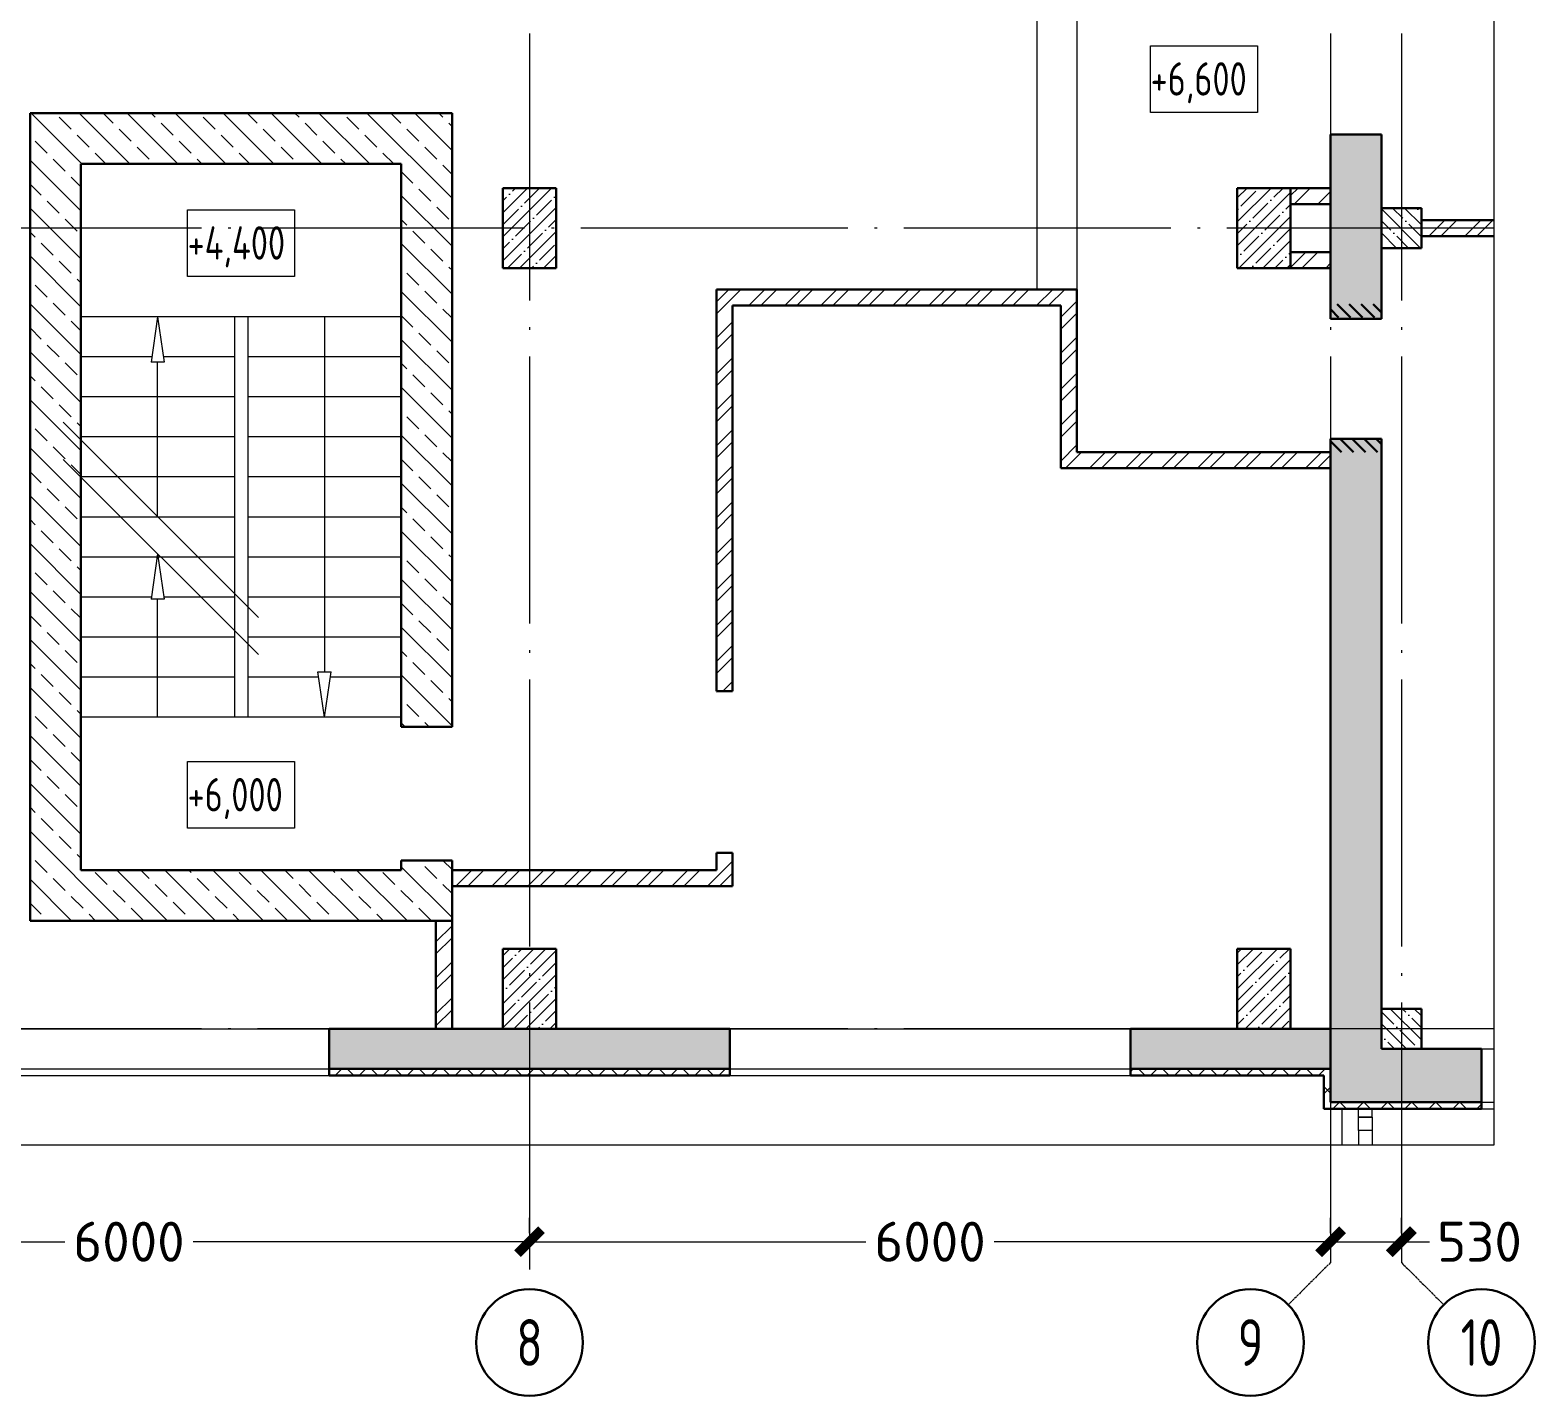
# Model space of a CAD drawing. Extents: x -965262 to 1142518, y -357520 to 71675.
# Drawn here: x 498258 to 509528, y -232955 to -222722 of the extents above; entities that cross this region are included whole.
import ezdxf

# ---------------------------------------------------------------- set-up
doc = ezdxf.new("R2010")
doc.units = 0
doc.header["$LTSCALE"] = 10
doc.linetypes.add('DOTE', pattern=[2.42, 2, -0.2, 0.02, -0.2])
doc.layers.get('0').update_dxf_attribs({"linetype": 'CONTINUOUS', "lineweight": 30})
doc.layers.get('Defpoints').update_dxf_attribs({"linetype": 'CONTINUOUS'})
doc.layers.add('DOTE', color=7, linetype='DOTE', lineweight=9)
doc.styles.add('GOST 2.304', font='isocpeur.ttf', dxfattribs={"width": 0.75, "height": 250})
doc.styles.get("Standard").update_dxf_attribs({"font": 'isocpeur.ttf', "height": 300})
doc.dimstyles.get("Standard").update_dxf_attribs({"dimscale": 100, "dimtxt": 300, "dimasz": 1.8, "dimexe": 1.8, "dimexo": 0.625, "dimgap": 0.9, "dimtad": 0, "dimdec": 0, "dimzin": 0, "dimdsep": 46, "dimtxsty": 'Standard', "dimblk": 'ARCHTICK', "dimcen": 0.9, "dimclrd": 256, "dimclre": 256, "dimclrt": 256, "dimadec": 0, "dimazin": 0, "dimtfac": 1, "dimtdec": 0, "dimtofl": 0, "dimtmove": 0, "dimatfit": 3, "dimfxl": 1, "dimtolj": 1, "dimtzin": 0, "dimlwd": 15, "dimlwe": 15, "dimarcsym": 0})
pattern_1 = [(135, (417455.74, -221325.13), (-89.80256, -89.80256), []), (225, (417455.74, -221325.13), (89.80256, -89.80256), [])]
pattern_2 = [(135, (417455.74, -221325.13), (-89.80256, -89.80256), []), (135, (417455.74, -221235.33), (-89.80256, -89.80256), [158.75, -31.75, 0, -31.75])]
pattern_3 = [(45, (417455.74, -221325.13), (-89.80256, 89.80256), []), (45, (417545.54, -221325.13), (-89.80256, 89.80256), [158.75, -31.75, 0, -31.75])]
pattern_4 = [(135, (-328875.35, -311830.84), (-44.9012806, -44.9012806), [])]

# ---------------------------------------------------------------- blocks, each defined once
blk = doc.blocks.new('_ArchTick')
at = {"color": 0, "linetype": 'ByBlock', "lineweight": 0, "const_width": 0.4}
blk.add_lwpolyline([(-0.5, -0.5), (0.5, 0.5)], dxfattribs=at)
blk = doc.blocks.new('*D1871')
at = {"lineweight": 15, "transparency": 16777216}
for p, q in [((501998, -231737), (501998, -231620)), ((507998, -231737), (507998, -231620)), ((501998, -231800), (504518, -231800)), ((507998, -231800), (505478, -231800))]:
    blk.add_line(p, q, dxfattribs=at)
at = {"layer": 'Defpoints', "color": 0, "lineweight": 15, "transparency": 16777216}
for p in [(501998, -231800), (501998, -231800), (507998, -231800)]:
    blk.add_point(p, dxfattribs=at)
at = {"lineweight": 15, "transparency": 16777216, "xscale": 180, "yscale": 180, "zscale": 180, "rotation": 180}
blk.add_blockref('_ArchTick', (501998, -231800), dxfattribs=at)
at = {"lineweight": 15, "transparency": 16777216, "xscale": 180, "yscale": 180, "zscale": 180}
blk.add_blockref('_ArchTick', (507998, -231800), dxfattribs=at)
at = {"lineweight": 15, "transparency": 16777216, "insert": (504998, -231800), "char_height": 300, "attachment_point": 5}
blk.add_mtext('\\A1;6000', dxfattribs=at)
blk = doc.blocks.new('*D1872')
at = {"lineweight": 15, "transparency": 16777216}
for p, q in [((507998, -231737), (507998, -231620)), ((508528, -231737), (508528, -231620)), ((507998, -231800), (508528, -231800)), ((508528, -231800), (508738, -231800))]:
    blk.add_line(p, q, dxfattribs=at)
at = {"layer": 'Defpoints', "color": 0, "lineweight": 15, "transparency": 16777216}
for p in [(507998, -231800), (507998, -231800), (508528, -231800)]:
    blk.add_point(p, dxfattribs=at)
at = {"lineweight": 15, "transparency": 16777216, "xscale": 180, "yscale": 180, "zscale": 180, "rotation": 180}
blk.add_blockref('_ArchTick', (507998, -231800), dxfattribs=at)
at = {"lineweight": 15, "transparency": 16777216, "xscale": 180, "yscale": 180, "zscale": 180}
blk.add_blockref('_ArchTick', (508528, -231800), dxfattribs=at)
at = {"lineweight": 15, "transparency": 16777216, "insert": (509113, -231800), "char_height": 300, "attachment_point": 5}
blk.add_mtext('\\A1;530', dxfattribs=at)
blk = doc.blocks.new('*D1873')
at = {"lineweight": 15, "transparency": 16777216}
for p, q in [((495998, -231737), (495998, -231620)), ((501998, -231737), (501998, -231620)), ((495998, -231800), (498518, -231800)), ((501998, -231800), (499478, -231800))]:
    blk.add_line(p, q, dxfattribs=at)
at = {"layer": 'Defpoints', "color": 0, "lineweight": 15, "transparency": 16777216}
for p in [(495998, -231800), (495998, -231800), (501998, -231800)]:
    blk.add_point(p, dxfattribs=at)
at = {"lineweight": 15, "transparency": 16777216, "xscale": 180, "yscale": 180, "zscale": 180, "rotation": 180}
blk.add_blockref('_ArchTick', (495998, -231800), dxfattribs=at)
at = {"lineweight": 15, "transparency": 16777216, "xscale": 180, "yscale": 180, "zscale": 180}
blk.add_blockref('_ArchTick', (501998, -231800), dxfattribs=at)
at = {"lineweight": 15, "transparency": 16777216, "insert": (498998, -231800), "char_height": 300, "attachment_point": 5}
blk.add_mtext('\\A1;6000', dxfattribs=at)

msp = doc.modelspace()

# ---------------------------------------------------------------- hatches: boundary and pattern name
at = {"lineweight": 15}
h = msp.add_hatch(dxfattribs=at)
h.set_pattern_fill('ANSI35', scale=40)
h.set_pattern_definition([(45, (-2019043.7, -25113.3), (-179.605122, 179.605122), []), (45, (-2018864.1, -25113.3), (-179.605122, 179.605122), [317.5, -63.5, 0, -63.5])])
h.paths.add_polyline_path([(507998.2, -222605.1), (507998.2, -205655.1), (508813.5, -205655.1), (508813.5, -206055.1), (508378.2, -206055.1), (508378.2, -222604.9)])
h.paths.add_polyline_path([(507998.2, -224884.7), (508378.6, -224884.7), (508378.6, -223504.9), (507998.2, -223504.9)])
h.paths.add_polyline_path([(507998.2, -230755.1), (507998.2, -225784.7), (508378.2, -225784.7), (508378.2, -230355.1), (509128.2, -230355.1), (509128.2, -230755.1)])
h = msp.add_hatch(dxfattribs=at)
h.set_pattern_fill('ANSI35', scale=40)
h.set_pattern_definition([(45, (504603.43, -206035.92), (-179.6051, 179.6051), []), (45, (504783.04, -206035.92), (-179.6051, 179.6051), [317.5, -63.5, 0, -63.5])])
h.paths.add_polyline_path([(505947.3, -205905.1), (503498.4, -205905.1), (503498.4, -206205.1), (505947.3, -206205.1)])
h.paths.add_polyline_path([(479498.4, -205905.1), (476498.4, -205905.1), (476498.4, -206205.1), (479498.4, -206205.1)])
h.paths.add_polyline_path([(485498.4, -205905.1), (482498.4, -205905.1), (482498.4, -206205.1), (485498.4, -206205.1)])
h.paths.add_polyline_path([(491498.4, -205905.1), (488498.4, -205905.1), (488498.4, -206205.1), (491498.4, -206205.1)])
h.paths.add_polyline_path([(497498.4, -205905.1), (494498.4, -205905.1), (494498.4, -206205.1), (497498.4, -206205.1)])
h.paths.add_polyline_path([(505947.3, -205905.1), (500498.4, -205905.1), (500498.4, -206205.1), (505947.3, -206205.1)])
h.paths.add_polyline_path([(507998.2, -205905.1), (507147.3, -205905.1), (507147.3, -206205.1), (507998.2, -206205.1)])
h.paths.add_polyline_path([(507998.2, -230305.1), (507998.2, -230205.1), (507698.2, -230205.1), (507698.2, -230205.1), (507298.2, -230205.1), (506498.2, -230205.1), (506498.2, -230505.1), (507998.2, -230505.1)])
h.paths.add_polyline_path([(503498.2, -230205.1), (503498.2, -230555.1), (500498.2, -230555.1), (500498.2, -230205.1)])
h.paths.add_polyline_path([(497498.2, -230205.1), (496198.2, -230205.1), (496198.2, -230205.1), (495798.2, -230205.1), (494498.2, -230205.1), (494498.2, -230505.1), (497498.2, -230505.1)])
h.paths.add_polyline_path([(491498.2, -230205.1), (490198.2, -230205.1), (490198.2, -230205.1), (489798.2, -230205.1), (488498.2, -230205.1), (488498.2, -230505.1), (491498.2, -230505.1)])
h.paths.add_polyline_path([(485498.2, -230205.1), (484198.2, -230205.1), (484198.2, -230205.1), (483798.2, -230205.1), (482498.2, -230205.1), (482498.2, -230505.1), (485498.2, -230505.1)])
h.paths.add_polyline_path([(479498.2, -230205.1), (478198.2, -230205.1), (478198.2, -230205.1), (477798.2, -230205.1), (476498.2, -230205.1), (476498.2, -230505.1), (479498.2, -230505.1)])
h.paths.add_polyline_path([(473498.2, -230205.1), (472698.2, -230205.1), (472698.2, -230205.1), (472298.2, -230205.1), (471998.2, -230389), (471998.2, -230505.1), (473498.2, -230505.1)])
h.paths.add_polyline_path([(472298.2, -219855.1), (471998.2, -219855.1), (471998.2, -220780.1), (472298.2, -220780.1), (472298.2, -220780.1)])
h.paths.add_polyline_path([(472298.2, -217005.1), (471998.2, -217005.1), (471998.2, -218655.1), (472298.2, -218655.1)])
h.paths.add_polyline_path([(472298.2, -215805.1), (471948.2, -215805.1), (471948.2, -214155.1), (472298.2, -214155.1)])
h.paths.add_polyline_path([(472298.2, -211305.1), (471998.2, -211305.1), (471998.2, -212955.1), (472298.2, -212955.1)])
h.paths.add_polyline_path([(472298.2, -208455.1), (471998.2, -208455.1), (471998.2, -210105.1), (472298.2, -210105.1)])
h.paths.add_polyline_path([(471998.2, -215805.1), (471948.2, -215805.1), (471948.2, -214155.1), (471998.2, -214155.1)])
h.paths.add_polyline_path([(472298.2, -230205.1), (471998.2, -230389), (471998.2, -228704.9), (472298.2, -228704.9)])
h.paths.add_polyline_path([(471998.2, -225704.9), (471998.2, -223780.1), (472298.2, -223780.1), (472298.2, -225704.9)])
h.paths.add_polyline_path([(471998.2, -207255.1), (471998.2, -205905.1), (473498.4, -205905.1), (473498.4, -206205.1), (472298.2, -206206), (472298.2, -207255.1)])
h.paths.add_polyline_path([(500498.2, -230505.1), (503498.2, -230505.1), (503498.2, -230555.1), (500498.2, -230555.1)])
h = msp.add_hatch(dxfattribs=at)
h.set_pattern_fill('ANSI32', scale=20)
h.set_pattern_definition([(45, (1218641.28, -223984.9), (-134.70384, 134.70384), []), (45, (1218731.08, -223984.9), (-134.70384, 134.70384), [])])
h.paths.add_polyline_path([(478198.2, -219995.1), (476797.8, -219995.1), (476797.8, -219865.1), (476677.8, -219865.1), (476677.8, -219995.1), (472298.2, -219995.1), (472298.2, -220115.1), (477948.2, -220115.1), (477948.2, -220375.1), (478198.2, -220375.1)], flags=17)
h.paths.add_polyline_path([(478198.2, -219995.1), (476798.2, -219995.1), (476798.2, -219865.1), (476678.2, -219865.1), (476678.2, -219995.1), (472298.2, -219995.1), (472298.2, -220115.1), (477948.2, -220115.1), (477948.2, -220375.1), (478198.2, -220375.1)], flags=16)
h.paths.add_polyline_path([(499188.2, -216605.1), (499058.2, -216605.1), (499058.2, -216735.1), (499188.2, -216735.1)], flags=17)
h.paths.add_polyline_path([(499188.2, -216605.1), (499058.2, -216605.1), (499058.2, -216735.1), (499188.2, -216735.1)], flags=16)
h.paths.add_polyline_path([(503518.2, -227685.1), (503398.2, -227685.1), (503398.2, -227975.1), (503518.2, -227975.1)], flags=17)
h.paths.add_polyline_path([(472698.2, -212025.1), (472698.2, -211905.1), (475247.8, -211905.2), (475247.8, -212025.1), (475117.8, -212025.1), (475117.8, -213075.1), (474997.8, -213075.1), (474997.8, -212025.1), (472698.2, -212025.1)])
h.paths.add_polyline_path([(476677.8, -212155.2), (476677.8, -212025.1), (476157.8, -212025.1), (476157.8, -211905.1), (476677.8, -211905.1), (476677.8, -208105.1), (476797.8, -208107.7), (476797.8, -208235.1), (476927.8, -208235.1), (476927.8, -208355.1), (476797.8, -208355.1), (476797.7, -212155.2), (476677.8, -212155.2)])
h.paths.add_polyline_path([(476677.8, -213075.1), (476677.8, -212695.2), (476797.8, -212695.2), (476797.8, -213075.1)])
h.paths.add_polyline_path([(476677.8, -214364.9), (476677.8, -213985.1), (476797.8, -213985.1), (476797.8, -214364.9), (476677.8, -214364.9)])
h.paths.add_polyline_path([(472298.2, -215155.1), (472298.2, -215035.2), (474997.8, -215035.2), (474997.8, -213985.1), (475117.8, -213985.1), (475117.8, -215035), (475247.8, -215035.1), (475247.8, -215155.1), (472298.2, -215155.1)])
h.paths.add_polyline_path([(476677.8, -215285.1), (476677.8, -215155.1), (476158, -215155.1), (476158, -215035.1), (476677.8, -215035.1), (476677.8, -214904.9), (476797.8, -214904.9), (476797.8, -215285.1), (476677.8, -215285.1)])
h.paths.add_polyline_path([(476547.8, -217765), (476547.8, -217385), (476797.8, -217385), (476797.8, -217765)])
h.paths.add_polyline_path([(472298.2, -220115.1), (472298.2, -219995.1), (476678.6, -219995.1), (476678.6, -219865.1), (476797.8, -219864.8), (476798.7, -219995.1), (478198.2, -219995.1), (478198.2, -220375.1), (477948.2, -220375.1), (477948.2, -220115.1), (472298.2, -220115.1)])
h.paths.add_polyline_path([(472697.8, -224105.1), (472698.2, -223985.1), (477798.2, -223985.1), (477798.2, -224105.1), (472698.2, -224105.1)])
h.paths.add_polyline_path([(477948.2, -223905.1), (477948.2, -223385.1), (478198.2, -223385.1), (478198.2, -223905.1)])
h.paths.add_polyline_path([(476677.8, -206905.1), (476677.8, -206205.1), (476797.8, -206205.1), (476797.8, -206905.1)])
h.paths.add_polyline_path([(477837.8, -208355.1), (477837.8, -208235.1), (478253.3, -208235.1), (478253.3, -208355.1)])
h.paths.add_polyline_path([(480743.3, -208355.1), (480743.3, -208235.1), (481250.7, -208235.1), (481253.2, -208355.1)])
h.paths.add_polyline_path([(483743.3, -208355.1), (483743.3, -208235.1), (484253.2, -208235.1), (484253.2, -208355.1)])
h.paths.add_polyline_path([(486743.3, -208355.1), (486743.3, -208235.1), (487253.2, -208235.1), (487253.2, -208355.1)])
h.paths.add_polyline_path([(489743.3, -208355.1), (489743.3, -208235.1), (490253.2, -208235.1), (490253.2, -208355.1)])
h.paths.add_polyline_path([(492743.3, -208355.1), (492743.3, -208235.1), (493253.2, -208235.1), (493253.2, -208355.1)])
h.paths.add_polyline_path([(495743.3, -208355.1), (495743.3, -208235.1), (496253.2, -208235.1), (496253.2, -208355.1)])
h.paths.add_polyline_path([(498808.2, -208355.1), (498808.2, -208235.1), (499188.2, -208235.1), (499188.2, -208355.1), (499058.2, -208355.1), (499058.2, -208615.1), (498938.2, -208615.1), (498938.2, -208355.1)])
h.paths.add_polyline_path([(501743.3, -208355.1), (501743.3, -208235.1), (502253.2, -208235.1), (502253.2, -208355.1)])
h.paths.add_polyline_path([(504808.2, -208355.1), (504808.2, -208235.1), (507998.2, -208235.1), (507998.2, -208355.1)])
h.paths.add_polyline_path([(498938.2, -211110.1), (498938.2, -210730.1), (499188.2, -210730.1), (499188.2, -211110.1)])
h.paths.add_polyline_path([(498938.2, -213605.1), (498938.2, -213225.1), (499188.2, -213225.1), (499188.2, -213605.1)])
h.paths.add_polyline_path([(498938.2, -216985.1), (498938.2, -216605.1), (499188.2, -216605.1), (499188.2, -216855.1), (499058.2, -216855.1), (499058.2, -216985.1)])
h.paths.add_polyline_path([(500238.2, -216855.1), (500238.2, -216735.1), (500618.2, -216735.1), (500618.2, -216855.1)])
h.paths.add_polyline_path([(501668.2, -216855.1), (501668.2, -216735.1), (501918.2, -216735.1), (501918.2, -217905.1), (501798.2, -217905.1), (501798.2, -216855.1)])
h.paths.add_polyline_path([(502198.2, -218505.1), (502198.2, -218385.1), (507298.2, -218385.1), (507298.2, -218505.1)])
h.paths.add_polyline_path([(507698.2, -218505.1), (507698.2, -218385.1), (507998.2, -218385.1), (507998.2, -218505.1)])
h.paths.add_polyline_path([(501668.2, -221845.1), (501668.2, -221725.1), (501798.2, -221725.1), (501798.2, -220570.1), (501918.2, -220570.1), (501918.2, -221725.1), (507998.2, -221725.1), (507998.2, -221845.1)])
h.paths.add_polyline_path([(501798.2, -219660.1), (501798.2, -218505.1), (501918.2, -218505.1), (501918.2, -219660.1)])
h.paths.add_polyline_path([(498938.2, -219480.1), (498938.2, -219100.1), (499188.2, -219100.1), (499188.2, -219480.1)])
h.paths.add_polyline_path([(498938.2, -221845.1), (498938.2, -221595.1), (499058.2, -221595.1), (499058.2, -221725.1), (500758.2, -221725.1), (500758.2, -221845.1)])
h.paths.add_polyline_path([(507698.2, -224025.1), (507698.2, -223905.1), (507998.2, -223905.1), (507998.2, -224025.1), (507698.2, -224025.1)])
h.paths.add_polyline_path([(507698.2, -224505.1), (507698.2, -224385.1), (507998.2, -224385.1), (507998.2, -224505.1), (507698.2, -224505.1)])
h.paths.add_polyline_path([(503398.2, -227975.1), (503398.2, -224665.1), (506098.2, -224665.1), (506098.2, -225885.1), (507998.2, -225885.1), (507998.2, -226005.1), (505978.2, -226005.1), (505978.2, -224785.1), (503518.2, -224785.1), (503518.2, -227975.1)])
h.paths.add_polyline_path([(501417.8, -229135.1), (501417.8, -229015.1), (503398.2, -229015.1), (503398.2, -228885.1), (503518.2, -228885.1), (503518.2, -229135.1), (501417.8, -229135.1)])
h.paths.add_polyline_path([(501297.8, -230205.1), (501297.8, -229395.1), (501417.8, -229395.1), (501417.8, -230205.1)])
h.paths.add_polyline_path([(476678.6, -219995.1), (476678.2, -219995.1), (476678.2, -219865.1), (476678.6, -219865.1)], flags=16)
h.paths.add_polyline_path([(476798.7, -219995.1), (476798.2, -219995.1), (476798.2, -219865.1), (476798.7, -219865.1)], flags=16)
h.paths.add_polyline_path([(503518.2, -227685.1), (503398.2, -227685.1), (503398.2, -227675.1), (503518.2, -227675.1)], flags=17)
h = msp.add_hatch(dxfattribs=at)
h.set_pattern_fill('ANSI32', scale=20)
h.set_pattern_definition([(45, (508984.39, -215123.39), (-134.704, 134.704), []), (45, (509074.2, -215123.39), (-134.704, 134.704), [])])
h.paths.add_polyline_path([(509221.8, -215055.1), (509087.8, -215055.1), (508721.8, -215146.6), (508835.8, -215175.1), (509221.8, -215175.1)], flags=17)
h.paths.add_polyline_path([(508628.2, -219675.1), (508628.2, -219795.1)], flags=17)
h.paths.add_polyline_path([(509221.8, -224205.1), (509221.8, -224265.1)], flags=17)
h.paths.add_polyline_path([(509221.8, -224145.1), (509221.8, -224205.1)], flags=17)
h.paths.add_polyline_path([(509221.8, -224265.1), (508678.2, -224265.1), (508678.2, -224145.1), (509221.8, -224145.1)])
h.paths.add_polyline_path([(508628.2, -219795.1), (508378.2, -219795.1), (508378.2, -219675.1), (508628.2, -219675.1)])
h.paths.add_polyline_path([(508628.2, -219795.1), (508628.2, -219675.1)], flags=17)
h.paths.add_polyline_path([(509221.8, -215175.1), (508378.2, -215175.1), (508378.2, -215055.1), (509221.8, -215055.1)])
h.paths.add_polyline_path([(509221.8, -210945.1), (508378.2, -210945.1), (508378.2, -210825.1), (509221.8, -210825.1)])
h = msp.add_hatch(dxfattribs=at)
h.set_pattern_fill('ANSI33', scale=40, angle=90, style=0)
h.set_pattern_definition([(135, (-328875.35, -311830.84), (-179.60512, -179.60512), []), (135, (-328875.35, -311651.23), (-179.60512, -179.60512), [127, -63.5])])
h.paths.add_polyline_path([(501417.8, -224205.1), (501037.8, -224205.1), (501037.8, -227942.6), (501417.8, -227942.6)])
h.paths.add_polyline_path([(501417.8, -223345.1), (501037.8, -223345.1), (498257.8, -223345.1), (498257.8, -224205.1), (498637.8, -224205.1), (498637.8, -223725.1), (501037.8, -223725.1), (501037.8, -224205.1), (501417.8, -224205.1)])
h.paths.add_polyline_path([(498637.8, -224205.1), (498257.8, -224205.1), (498257.8, -229395.1), (498333.2, -229395.1), (501413.2, -229395.1), (501417.8, -229390.6), (501417.8, -228958.5), (501402, -228942.6), (501037.8, -228942.6), (501037.8, -229015.1), (498637.8, -229015.1)])
h = msp.add_hatch(dxfattribs=at)
h.set_pattern_fill('ANSI35', scale=20, style=0)
h.set_pattern_definition(pattern_3)
h.paths.add_polyline_path([(502198.2, -223905.1), (501798.2, -223905.1), (501798.2, -224505.1), (502198.2, -224505.1)])
h = msp.add_hatch(dxfattribs=at)
h.set_pattern_fill('ANSI35', scale=20, style=0)
h.set_pattern_definition(pattern_3)
h.paths.add_polyline_path([(507698.2, -223905.1), (507298.2, -223905.1), (507298.2, -224505.1), (507698.2, -224505.1)])
h = msp.add_hatch(dxfattribs=at)
h.set_pattern_fill('ANSI35', scale=20, angle=90, style=0)
h.set_pattern_definition(pattern_2)
h.paths.add_polyline_path([(508528.2, -224055.1), (508378.2, -224055.1), (508378.2, -224205.1), (508528.2, -224205.1)])
h.paths.add_polyline_path([(508528.2, -224205.1), (508378.2, -224205.1), (508378.2, -224355.1), (508528.2, -224355.1)])
h.paths.add_polyline_path([(508678.2, -224205.1), (508528.2, -224205.1), (508528.2, -224355.1), (508678.2, -224355.1)])
h.paths.add_polyline_path([(508678.2, -224055.1), (508528.2, -224055.1), (508528.2, -224205.1), (508678.2, -224205.1)])
h = msp.add_hatch()
h.set_pattern_fill('ANSI31', scale=20, angle=90)
h.set_pattern_definition(pattern_4)
h.paths.add_polyline_path([(508078.6, -224775.1), (508378.6, -224775.1), (508378.6, -224875.1), (508078.6, -224875.1)])
h.paths.add_polyline_path([(507998.6, -224775.1), (508078.6, -224775.1), (508078.6, -224875.1), (507998.6, -224875.1)])
h = msp.add_hatch()
h.set_pattern_fill('ANSI31', scale=20, angle=90)
h.set_pattern_definition(pattern_4)
h.paths.add_polyline_path([(508078.9, -225785.3), (508378.9, -225785.3), (508378.9, -225885.3), (508078.9, -225885.3)])
h.paths.add_polyline_path([(507998.9, -225785.3), (508078.9, -225785.3), (508078.9, -225885.3), (507998.9, -225885.3)])
h = msp.add_hatch(dxfattribs=at)
h.set_pattern_fill('ANSI35', scale=20, style=0)
h.set_pattern_definition(pattern_3)
h.paths.add_polyline_path([(502198.2, -229605.1), (501798.2, -229605.1), (501798.2, -230205.1), (502198.2, -230205.1)])
h = msp.add_hatch(dxfattribs=at)
h.set_pattern_fill('ANSI35', scale=20, style=0)
h.set_pattern_definition(pattern_3)
h.paths.add_polyline_path([(507698.2, -229605.1), (507298.2, -229605.1), (507298.2, -230205.1), (507698.2, -230205.1)])
h = msp.add_hatch(dxfattribs=at)
h.set_pattern_fill('ANSI35', scale=20, angle=90, style=0)
h.set_pattern_definition(pattern_2)
h.paths.add_polyline_path([(508528.2, -230055.1), (508378.2, -230055.1), (508378.2, -230205.1), (508528.2, -230205.1)])
h.paths.add_polyline_path([(508528.2, -230205.1), (508378.2, -230205.1), (508378.2, -230355.1), (508528.2, -230355.1)])
h.paths.add_polyline_path([(508678.2, -230205.1), (508528.2, -230205.1), (508528.2, -230355.1), (508678.2, -230355.1)])
h.paths.add_polyline_path([(508678.2, -230055.1), (508528.2, -230055.1), (508528.2, -230205.1), (508678.2, -230205.1)])
h = msp.add_hatch(dxfattribs=at)
h.set_pattern_fill('ANSI37', scale=40, angle=90)
h.set_pattern_definition(pattern_1)
h.paths.add_polyline_path([(503498.2, -230505.1), (500498.2, -230505.1), (500498.2, -230555.1), (503498.2, -230555.1)])
h = msp.add_hatch(dxfattribs=at)
h.set_pattern_fill('ANSI37', scale=40, angle=90)
h.set_pattern_definition(pattern_1)
h.paths.add_polyline_path([(507998.2, -230505.1), (506498.2, -230505.1), (506498.2, -230555.1), (507948.2, -230555.1), (507948.2, -230805.1), (509128.2, -230805.1), (509128.2, -230755.1), (507998.2, -230755.1)])

# ---------------------------------------------------------------- linework, layer by layer
at = {"color": 5, "lineweight": 15, "ltscale": 10, "extrusion": (1, 0, 0)}
msp.add_line((509221.8, -215271.6, 13061.6), (509221.8, -231075.9, 13061.6), dxfattribs=at)
at = {"color": 7, "lineweight": 15}
for p, q in [((505797.8, -221845.1, 11253.1), (505797.8, -224665.6, 11253.1)), ((506097.8, -221845.1, 11253.1), (506097.8, -224665.6, 11253.1)), ((506650.3, -222838.6, 14512.9), (507450.3, -222838.6, 14512.9)), ((506650.3, -223338.6, 14512.9), (506650.3, -222838.6, 14512.9)), ((507450.3, -222838.6, 14512.9), (507450.3, -223338.6, 14512.9)), ((507450.3, -223338.6, 14512.9), (506650.3, -223338.6, 14512.9)), ((506097.8, -223645.7, 11253.1), (506097.8, -224043.7, 11253.1)), ((499437.8, -224067.9, 11253.1), (500237.8, -224067.9, 11253.1)), ((499437.8, -224567.9, 11253.1), (499437.8, -224067.9, 11253.1)), ((500237.8, -224067.9, 11253.1), (500237.8, -224567.9, 11253.1)), ((500237.8, -224567.9, 11253.1), (499437.8, -224567.9, 11253.1)), ((501037.8, -224870.1, 11253.1), (498637.8, -224870.1, 11253.1)), ((499212.8, -224870.1, 11253.1), (499163.8, -225209.4, 11253.1)), ((499212.8, -224870.1, 11253.1), (499261.8, -225209.4, 11253.1)), ((499787.8, -224870.1, 11253.1), (499787.8, -227870.1, 11253.1)), ((499887.8, -224870.1, 11253.1), (499887.8, -227870.1, 11253.1)), ((500462.8, -224870.1, 11253.1), (500462.8, -227530.8, 11253.1)), ((499169.5, -225170.1, 11253.1), (498637.8, -225170.1, 11253.1)), ((499787.8, -225170.1, 11253.1), (499256.1, -225170.1, 11253.1)), ((501037.8, -225170.1, 11253.1), (499887.8, -225170.1, 11253.1)), ((499261.8, -225209.4, 11253.1), (499163.8, -225209.4, 11253.1)), ((499212.8, -226366.9, 11253.1), (499212.8, -225209.4, 11253.1)), ((499787.8, -225470.1, 11253.1), (498637.8, -225470.1, 11253.1)), ((501037.8, -225470.1, 11253.1), (499887.8, -225470.1, 11253.1)), ((498506.5, -225660.6, 14512.9), (499969.1, -227123.2, 14512.9)), ((499787.8, -225770.1, 11253.1), (498637.8, -225770.1, 11253.1)), ((501037.8, -225770.1, 11253.1), (499887.8, -225770.1, 11253.1)), ((498506.5, -225938.8, 14512.9), (499969.1, -227401.5, 14512.9)), ((499787.8, -226070.1, 11253.1), (498637.8, -226070.1, 11253.1)), ((501037.8, -226070.1, 11253.1), (499887.8, -226070.1, 11253.1)), ((499787.8, -226370.1, 11253.1), (498637.8, -226370.1, 11253.1)), ((501037.8, -226370.1, 11253.1), (499887.8, -226370.1, 11253.1)), ((499212.8, -226645.2, 11253.1), (499163.8, -226984.5, 11253.1)), ((499212.8, -226645.2, 11253.1), (499261.8, -226984.5, 11253.1)), ((499787.8, -226670.1, 11253.1), (498637.8, -226670.1, 11253.1)), ((499237.8, -226670.1, 11253.1), (499216.4, -226670.1, 11253.1)), ((501037.8, -226670.1, 11253.1), (499887.8, -226670.1, 11253.1)), ((499165.9, -226970.1, 11253.1), (498637.8, -226970.1, 11253.1)), ((499261.8, -226984.5, 11253.1), (499163.8, -226984.5, 11253.1)), ((499212.8, -227870.1, 11253.1), (499212.8, -226984.5, 11253.1)), ((499787.8, -226970.1, 11253.1), (499259.7, -226970.1, 11253.1)), ((501037.8, -226970.1, 11253.1), (499887.8, -226970.1, 11253.1)), ((499787.8, -227270.1, 11253.1), (498637.8, -227270.1, 11253.1)), ((501037.8, -227270.1, 11253.1), (499887.8, -227270.1, 11253.1)), ((500462.8, -227870.1, 11253.1), (500413.8, -227530.8, 11253.1)), ((500413.8, -227530.8, 11253.1), (500511.8, -227530.8, 11253.1)), ((500462.8, -227870.1, 11253.1), (500511.8, -227530.8, 11253.1)), ((499787.8, -227570.1, 11253.1), (498637.8, -227570.1, 11253.1)), ((500419.5, -227570.1, 11253.1), (499887.8, -227570.1, 11253.1)), ((501037.8, -227570.1, 11253.1), (500506.1, -227570.1, 11253.1)), ((501037.8, -227870.1, 11253.1), (498637.8, -227870.1, 11253.1)), ((499437.8, -228201.9, 11253.1), (500237.8, -228201.9, 11253.1)), ((499437.8, -228701.9, 11253.1), (499437.8, -228201.9, 11253.1)), ((500237.8, -228201.9, 11253.1), (500237.8, -228701.9, 11253.1)), ((500237.8, -228701.9, 11253.1), (499437.8, -228701.9, 11253.1)), ((497498.2, -230205.1, 11223.1), (500498.2, -230205.1, 11223.1)), ((503498.2, -230205.1, 11223.1), (506498.2, -230205.1, 11223.1)), ((509128.2, -230355.1, 11253.1), (509221.8, -230355.1, 11253.1)), ((497498.2, -230505.1, 11223.1), (500498.2, -230505.1, 11223.1)), ((497498.2, -230555.1, 11223.1), (500498.2, -230555.1, 11223.1)), ((503498.2, -230505.1, 11223.1), (506498.2, -230505.1, 11223.1)), ((503498.2, -230555.1, 11223.1), (506498.2, -230555.1, 11223.1)), ((508083.2, -230805.1, 16181.1), (508083.2, -231075.9, 16181.1)), ((508208.2, -230867.1, 16181.1), (508208.2, -230805.1, 16181.1)), ((508308.2, -230867.1, 16181.1), (508308.2, -230805.1, 16181.1)), ((509128.2, -230755.1, 11253.1), (509221.8, -230755.1, 11253.1)), ((509128.2, -230805.1, 13061.6), (509221.8, -230805.1, 13061.6)), ((508208.2, -230867.1, 16181.1), (508210.5, -230867.1, 16181.1)), ((508208.2, -230967.1, 16181.1), (508208.2, -230867.1, 16181.1)), ((508210.5, -230867.1, 16181.1), (508305.9, -230867.1, 16181.1)), ((508210.5, -230867.1, 16181.1), (508210.5, -230867.2, 16181.1)), ((508305.9, -230867.2, 16181.1), (508210.5, -230867.2, 16181.1)), ((508278.6, -230867.1, 16181.1), (508278.6, -230867.2, 16181.1)), ((508287.8, -230867.1, 16181.1), (508287.8, -230867.2, 16181.1)), ((508308.2, -230867.1, 16181.1), (508305.9, -230867.1, 16181.1)), ((508305.9, -230867.1, 16181.1), (508305.9, -230867.2, 16181.1)), ((508308.2, -230867.1, 16181.1), (508308.2, -230967.1, 16181.1)), ((508308.2, -230967.1, 16181.1), (508208.2, -230967.1, 16181.1)), ((508208.2, -230967.1, 16181.1), (508208.2, -231075.9, 16181.1)), ((508308.2, -230967.1, 16181.1), (508308.2, -231075.9, 16181.1))]:
    msp.add_line(p, q, dxfattribs=at)
at = {"color": 7, "ltscale": 2}
for p, q in [((498257.8, -223345.1, 11253.1), (498257.8, -229395.1, 11253.1)), ((498257.8, -223345.1, 11253.1), (501417.8, -223345.1, 11253.1)), ((501417.8, -223345.1, 11253.1), (501417.8, -227942.6, 11253.1)), ((498637.8, -223725.1, 11253.1), (498637.8, -229015.1, 11253.1)), ((498637.8, -223725.1, 11253.1), (501037.8, -223725.1, 11253.1)), ((501037.8, -223725.1, 11253.1), (501037.8, -227942.6, 11253.1)), ((501037.8, -228942.6, 11253.1), (501037.8, -229015.1, 11253.1)), ((501417.8, -228942.6, 11253.1), (501417.8, -229395.1, 11253.1)), ((498637.8, -229015.1, 11253.1), (501037.8, -229015.1, 11253.1)), ((498257.8, -229395.1, 11253.1), (501417.8, -229395.1, 11253.1))]:
    msp.add_line(p, q, dxfattribs=at)
at = {"color": 7}
for p, q in [((498257.8, -223345.1, 11253.1), (499837.8, -223345.1, 11253.1)), ((498257.8, -223345.1, 11253.1), (499837.8, -223345.1, 11253.1)), ((498257.8, -223345.1, 11253.1), (499837.8, -223345.1, 11253.1)), ((501037.8, -223345.1, 11253.1), (501417.8, -223345.1, 11253.1)), ((501037.8, -223345.1, 11253.1), (501417.8, -223345.1, 11253.1)), ((507998.2, -223505.1, 11253.1), (508378.2, -223504.9, 11253.1)), ((507698.2, -223905.1, 11253.1), (507998.2, -223905.1, 11253.1)), ((507698.2, -224025.1, 11253.1), (507698.2, -223905.1, 11253.1)), ((507998.2, -223905.1, 11253.1), (507998.2, -224025.1, 11253.1)), ((507998.2, -224025.1, 11253.1), (507698.2, -224025.1, 11253.1)), ((507698.2, -224025.1, 11253.1), (507698.2, -224025.1, 11253.1)), ((509221.8, -224145.1, 11253.1), (508678.2, -224145.1, 11253.1)), ((508678.2, -224145.1, 11253.1), (508678.2, -224265.1, 11253.1)), ((509221.8, -224265.1, 11253.1), (508678.2, -224265.1, 11253.1)), ((507698.2, -224385.1, 11253.1), (507998.2, -224385.1, 11253.1)), ((507698.2, -224505.1, 11253.1), (507698.2, -224385.1, 11253.1)), ((507998.2, -224385.1, 11253.1), (507998.2, -224505.1, 11253.1)), ((507998.2, -224505.1, 11253.1), (507698.2, -224505.1, 11253.1)), ((507698.2, -224505.1, 11253.1), (507698.2, -224505.1, 11253.1)), ((503398.2, -227675.1, 11253.1), (503398.2, -224665.1, 11253.1)), ((503398.2, -224665.1, 11253.1), (506098.2, -224665.1, 11253.1)), ((506098.2, -224665.1, 11253.1), (506098.2, -225885.1, 11253.1)), ((505978.2, -224785.1, 11253.1), (503518.2, -224785.1, 11253.1)), ((503518.2, -224785.1, 11253.1), (503518.2, -227675.1, 11253.1)), ((505978.2, -226005.1, 11253.1), (505978.2, -224785.1, 11253.1)), ((507998.2, -224884.7, 11253.1), (508378.2, -224884.7, 11253.1)), ((507998.2, -225784.7, 11253.1), (508378.2, -225784.7, 11253.1)), ((506098.2, -225885.1, 11253.1), (507998.2, -225885.1, 11253.1)), ((507998.2, -225885.1, 11253.1), (507998.2, -226005.1, 11253.1)), ((507998.2, -226005.1, 11253.1), (505978.2, -226005.1, 11253.1)), ((503518.2, -227675.1, 11253.1), (503398.2, -227675.1, 11253.1)), ((503398.2, -227685.1, 11253.1), (503398.2, -227685.1, 11253.1)), ((501037.8, -227942.6, 11253.1), (501417.8, -227942.6, 11253.1)), ((503398.2, -228885.1, 11253.1), (503518.2, -228885.1, 11253.1)), ((503398.2, -229015.1, 11253.1), (503398.2, -228885.1, 11253.1)), ((503518.2, -228885.1, 11253.1), (503518.2, -229135.1, 11253.1)), ((501037.8, -228942.6, 11253.1), (501417.8, -228942.6, 11253.1)), ((501417.8, -229015.1, 11253.1), (503398.2, -229015.1, 11253.1)), ((501417.8, -229135.1, 11253.1), (501417.8, -229015.1, 11253.1)), ((501417.8, -229135.1, 11253.1), (501417.8, -229135.1, 11253.1)), ((503518.2, -229135.1, 11253.1), (501417.8, -229135.1, 11253.1)), ((501297.8, -230205.1, 11253.1), (501297.8, -229395.1, 11253.1)), ((501297.8, -229395.1, 11253.1), (501417.8, -229395.1, 11253.1)), ((501417.8, -229395.1, 11253.1), (501417.8, -230205.1, 11253.1)), ((500498.2, -230205.1, 11223.1), (500498.2, -230555.1, 11223.1)), ((503498.2, -230205.1, 11223.1), (500498.2, -230205.1, 11223.1)), ((501297.8, -230205.1, 11253.1), (501297.8, -230205.1, 11253.1)), ((501417.8, -230205.1, 11253.1), (501297.8, -230205.1, 11253.1)), ((503498.2, -230555.1, 11223.1), (503498.2, -230205.1, 11223.1)), ((506498.2, -230205.1, 11223.1), (506498.2, -230555.1, 11223.1)), ((507998.2, -230205.1, 11223.1), (506498.2, -230205.1, 11223.1)), ((500498.2, -230505.1, 11223.1), (503498.2, -230505.1, 11223.1)), ((500498.2, -230555.1, 11223.1), (503498.2, -230555.1, 11223.1)), ((506498.2, -230505.1, 11223.1), (507998.2, -230505.1, 11223.1)), ((506498.2, -230555.1, 11223.1), (507948.2, -230555.1, 11223.1)), ((507948.2, -230805.1, 13061.6), (507948.2, -230555.1, 11223.1)), ((507948.2, -230805.1, 13061.6), (509128.2, -230805.1, 13061.6))]:
    msp.add_line(p, q, dxfattribs=at)
at = {"color": 7, "ltscale": 15}
msp.add_line((501037.8, -223345.1, 11253.1), (501417.8, -223345.1, 11253.1), dxfattribs=at)
at = {"color": 7, "lineweight": 30}
for p, q in [((507998.2, -223505.1, 11253.1), (507998.2, -224884.7, 11253.1)), ((508378.2, -224884.7, 11253.1), (508378.2, -223504.9, 11253.1)), ((501798.2, -223905.1, 11253.1), (501798.2, -224505.1, 11253.1)), ((502198.2, -223905.1, 11253.1), (501798.2, -223905.1, 11253.1)), ((502198.2, -224505.1, 11253.1), (502198.2, -223905.1, 11253.1)), ((507298.2, -223905.1, 11253.1), (507298.2, -224505.1, 11253.1)), ((507698.2, -223905.1, 11253.1), (507298.2, -223905.1, 11253.1)), ((507698.2, -224505.1, 11253.1), (507698.2, -223905.1, 11253.1)), ((508378.2, -224055.1, 11253.1), (508378.2, -224355.1, 11253.1)), ((508678.2, -224055.1, 11253.1), (508378.2, -224055.1, 11253.1)), ((508678.2, -224355.1, 11253.1), (508678.2, -224055.1, 11253.1)), ((508378.2, -224355.1, 11253.1), (508678.2, -224355.1, 11253.1)), ((501798.2, -224505.1, 11253.1), (502198.2, -224505.1, 11253.1)), ((507298.2, -224505.1, 11253.1), (507698.2, -224505.1, 11253.1)), ((507998.2, -225784.7, 11253.1), (507998.2, -230755.1, 11253.1)), ((508378.2, -230355.1, 11253.1), (508378.2, -225784.7, 11253.1)), ((498333.2, -229395.1, 11253.1), (498258.2, -229395.1, 11253.1)), ((501798.2, -229605.1, 11253.1), (501798.2, -230205.1, 11253.1)), ((502198.2, -229605.1, 11253.1), (501798.2, -229605.1, 11253.1)), ((502198.2, -230205.1, 11253.1), (502198.2, -229605.1, 11253.1)), ((507298.2, -229605.1, 11253.1), (507298.2, -230205.1, 11253.1)), ((507698.2, -229605.1, 11253.1), (507298.2, -229605.1, 11253.1)), ((507698.2, -230205.1, 11253.1), (507698.2, -229605.1, 11253.1)), ((508378.2, -230055.1, 11253.1), (508378.2, -230355.1, 11253.1)), ((508678.2, -230055.1, 11253.1), (508378.2, -230055.1, 11253.1)), ((508678.2, -230355.1, 11253.1), (508678.2, -230055.1, 11253.1)), ((501798.2, -230205.1, 11253.1), (502198.2, -230205.1, 11253.1)), ((507298.2, -230205.1, 11253.1), (507698.2, -230205.1, 11253.1)), ((508378.2, -230355.1, 11253.1), (508678.2, -230355.1, 11253.1)), ((509128.2, -230355.1, 11253.1), (508378.2, -230355.1, 11253.1)), ((509128.2, -230805.1, 13061.6), (509128.2, -230355.1, 11253.1)), ((507998.2, -230755.1, 11253.1), (509128.2, -230755.1, 11253.1))]:
    msp.add_line(p, q, dxfattribs=at)
at = {"color": 7, "lineweight": 0, "ltscale": 100}
msp.add_line((507998.2, -230305.1, 11253.1), (507998.2, -230755.1, 11253.1), dxfattribs=at)
at = {"color": 5, "lineweight": 15, "ltscale": 10, "extrusion": (-1.83697e-16, -1, 0)}
msp.add_line((509221.8, -231075.9, 13061.6), (490074.3, -231075.9, 13061.6), dxfattribs=at)
at = {"layer": 'DOTE', "color": 7, "ltscale": 100, "extrusion": (0, -1, 0)}
for p, q in [((501998.2, -200967.3, 9801.8), (501998.2, -232155.4, 9801.8)), ((507998.2, -200967.3, 9801.8), (507998.2, -231955.4, 9801.8)), ((508528.2, -200967.3, 9801.8), (508528.2, -231955.4, 9801.8))]:
    msp.add_line(p, q, dxfattribs=at)
at = {"layer": 'DOTE', "color": 7, "ltscale": 100}
for p, q in [((509221.8, -224205.1, 9801.8), (470250, -224205.1, 9801.8)), ((509221.8, -230205.1, 9801.8), (470250, -230205.1, 9801.8))]:
    msp.add_line(p, q, dxfattribs=at)
at = {"layer": 'DOTE', "color": 7}
for p, q in [((507998.2, -231955.4, 9801.8), (507681.1, -232272.6, 9801.8)), ((508528.2, -231955.4, 9801.8), (508845.4, -232272.6, 9801.8))]:
    msp.add_line(p, q, dxfattribs=at)
at = {"layer": 'DOTE', "color": 7, "linetype": 'Continuous', "lineweight": 30}
for centre in [(501998.2, -232555.4, 9801.8), (507398.2, -232555.4, 9801.8), (509128.2, -232555.4, 9801.8)]:
    msp.add_circle(centre, 400, dxfattribs=at)

# ---------------------------------------------------------------- texts
at = {"color": 7, "lineweight": 0, "style": 'GOST 2.304', "width": 0.75}
for s, p in [('+6,600', (506649.9, -223212.6, 14512.9)), ('+4,400', (499437.4, -224441.9, 11253.1)), ('+6,000', (499437.4, -228575.9, 11253.1))]:
    msp.add_text(s, height=250, dxfattribs=at).set_placement(p)
at = {"layer": 'DOTE', "color": 7, "linetype": 'Continuous', "lineweight": 30, "ltscale": 100, "char_height": 350, "width": 800, "attachment_point": 5, "style": 'GOST 2.304'}
for s, insert in [('8', (501998.2, -232555.4, 9801.8)), ('9', (507398.2, -232555.4, 9801.8)), ('10', (509128.2, -232555.4, 9801.8))]:
    msp.add_mtext(s, dxfattribs=dict(at, insert=insert))

# ---------------------------------------------------------------- dimensions: what is measured, and where the dimension line sits
at = {"color": 7, "lineweight": 15}
for base, p1, p2, picture, middle in [((495998.2, -231799.7, 11253.1), (501998.2, -231799.7, 11253.1), (495998.2, -231799.7, 11253.1), '*D1873', (498998.2, -231799.7, 11253.1)), ((501998.2, -231799.7, 11253.1), (507998.2, -231799.7, 11253.1), (501998.2, -231799.7, 11253.1), '*D1871', (504998.2, -231799.7, 11253.1))]:
    dim = msp.add_linear_dim(base=base, p1=p1, p2=p2, dimstyle='Standard', dxfattribs=at)
    dim.commit()
    dim.dimension.update_dxf_attribs({"geometry": picture, "text_midpoint": middle})
dim = msp.add_linear_dim(base=(507998.2, -231799.7, 11253.1), p1=(508528.2, -231799.7, 11253.1), p2=(507998.2, -231799.7, 11253.1), dimstyle='Standard', dxfattribs=at)
dim.commit()
dim.dimension.update_dxf_attribs({"geometry": '*D1872', "text_midpoint": (509113.2, -231799.7, 11253.1), "dimtype": 160})

doc.saveas('drawing.dxf')
